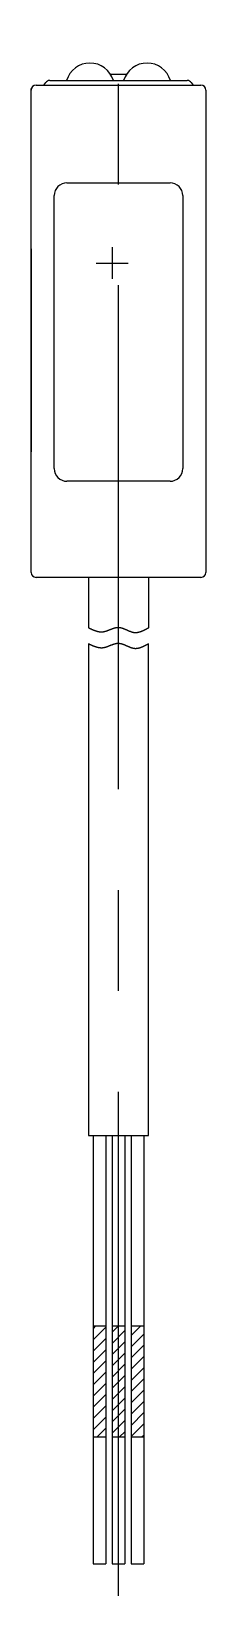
# Model space of a CAD drawing. Extents: x -19 to 104, y -28 to 504.
# Drawn here: x 16 to 27, y 129.6 to 228.2 of the extents above; entities that cross this region are included whole.
import ezdxf

# ---------------------------------------------------------------- set-up
doc = ezdxf.new("R2010")
doc.units = 0
doc.linetypes.add('CENTER', pattern=[50.8, 31.75, -6.35, 6.35, -6.35])
doc.linetypes.add('DASHED', pattern=[19.05, 12.7, -6.35])
doc.layers.get('0').update_dxf_attribs({"linetype": 'CONTINUOUS'})
doc.layers.add('CENTER', color=1, linetype='CONTINUOUS')

msp = doc.modelspace()

# ---------------------------------------------------------------- linework, layer by layer
at = {"color": 7, "linetype": 'CONTINUOUS'}
for p, q in [((16.3, 224.753), (16.8, 224.753)), ((16.8, 224.753), (16.911, 224.919)), ((16.8, 224.753), (26.2, 224.753)), ((17.161, 225.053), (25.839, 225.053)), ((20.989, 225.453), (22.011, 225.453)), ((26.089, 224.919), (26.2, 224.753)), ((26.2, 224.753), (26.7, 224.753)), ((16, 194.153), (16, 224.553)), ((16, 194.053), (16, 224.453)), ((27, 224.453), (27, 194.053)), ((17.45, 200.603), (17.45, 217.803)), ((18.25, 218.603), (24.75, 218.603)), ((25.55, 217.803), (25.55, 200.603)), ((16, 214.453), (16, 201.653)), ((24.75, 199.803), (18.25, 199.803)), ((19.6, 193.753), (16.3, 193.753)), ((19.6, 193.753), (19.6, 190.58)), ((23.4, 193.753), (19.6, 193.753)), ((23.4, 193.753), (23.4, 190.58)), ((26.7, 193.753), (23.4, 193.753)), ((19.6, 189.58), (19.6, 158.6)), ((23.4, 158.6), (23.4, 189.58)), ((19.6, 158.6), (19.9, 158.6)), ((19.6, 158.6), (19.98, 158.6)), ((19.9, 158.6), (20.7, 158.6)), ((19.9, 158.6), (19.9, 146.6)), ((19.98, 158.6), (20.74, 158.6)), ((20.7, 158.6), (21.1, 158.6)), ((20.7, 158.6), (20.7, 146.6)), ((20.74, 158.6), (21.12, 158.6)), ((21.1, 158.6), (21.9, 158.6)), ((21.1, 158.6), (21.1, 146.6)), ((21.12, 158.6), (21.88, 158.6)), ((21.88, 158.6), (22.26, 158.6)), ((21.9, 158.6), (22.3, 158.6)), ((21.9, 158.6), (21.9, 146.6)), ((22.26, 158.6), (23.02, 158.6)), ((22.3, 158.6), (23.1, 158.6)), ((22.3, 158.6), (22.3, 146.6)), ((23.02, 158.6), (23.4, 158.6)), ((23.1, 158.6), (23.4, 158.6)), ((23.1, 158.6), (23.1, 146.6)), ((19.9, 146.6), (19.9, 139.6)), ((19.9, 146.6), (20.7, 146.6)), ((20.7, 146.6), (20.7, 139.6)), ((21.1, 146.6), (21.1, 139.6)), ((21.1, 146.6), (21.9, 146.6)), ((21.9, 146.6), (21.9, 139.6)), ((22.3, 146.6), (22.3, 139.6)), ((22.3, 146.6), (23.1, 146.6)), ((23.1, 146.6), (23.1, 139.6)), ((19.9, 139.6), (19.9, 131.6)), ((19.9, 139.6), (20.7, 139.6)), ((20.7, 139.6), (20.7, 131.6)), ((21.1, 139.6), (21.1, 131.6)), ((21.1, 139.6), (21.9, 139.6)), ((21.9, 139.6), (21.9, 131.6)), ((22.3, 139.6), (22.3, 131.6)), ((22.3, 139.6), (23.1, 139.6)), ((23.1, 139.6), (23.1, 131.6)), ((19.9, 131.6), (20.7, 131.6)), ((21.1, 131.6), (21.9, 131.6)), ((22.3, 131.6), (23.1, 131.6))]:
    msp.add_line(p, q, dxfattribs=at)
at = {"color": 3, "linetype": 'DASHED'}
for p, q in [((21.1, 214.553), (21.1, 212.553)), ((20.1, 213.553), (22.1, 213.553))]:
    msp.add_line(p, q, dxfattribs=at)
at = {"color": 3, "linetype": 'CONTINUOUS'}
for p, q in [((19.9, 146.419), (20.081, 146.6)), ((19.9, 145.711), (20.7, 146.511)), ((21.1, 146.204), (21.496, 146.6)), ((21.1, 145.497), (21.9, 146.297)), ((22.3, 145.99), (22.91, 146.6)), ((22.3, 145.283), (23.1, 146.083)), ((19.9, 145.004), (20.7, 145.804)), ((19.9, 144.297), (20.7, 145.097)), ((21.1, 144.79), (21.9, 145.59)), ((21.1, 144.083), (21.9, 144.883)), ((22.3, 144.576), (23.1, 145.376)), ((19.9, 143.59), (20.7, 144.39)), ((21.1, 143.376), (21.9, 144.176)), ((22.3, 143.869), (23.1, 144.669)), ((22.3, 143.162), (23.1, 143.962)), ((19.9, 142.883), (20.7, 143.683)), ((19.9, 142.176), (20.7, 142.976)), ((21.1, 142.669), (21.9, 143.469)), ((22.3, 142.455), (23.1, 143.255)), ((19.9, 141.469), (20.7, 142.269)), ((21.1, 141.962), (21.9, 142.762)), ((21.1, 141.255), (21.9, 142.055)), ((22.3, 141.748), (23.1, 142.548)), ((19.9, 140.762), (20.7, 141.562)), ((21.1, 140.548), (21.9, 141.348)), ((22.3, 141.04), (23.1, 141.84)), ((22.3, 140.333), (23.1, 141.133)), ((19.9, 140.055), (20.7, 140.855)), ((20.152, 139.6), (20.7, 140.148)), ((21.1, 139.84), (21.9, 140.64)), ((22.3, 139.626), (23.1, 140.426)), ((21.567, 139.6), (21.9, 139.933)), ((22.981, 139.6), (23.1, 139.719))]:
    msp.add_line(p, q, dxfattribs=at)
at = {"color": 3}
for points in [[(19.6, 190.58, 0), (19.617, 190.572, 0), (19.634, 190.564, 0), (19.651, 190.556, 0), (19.669, 190.548, 0), (19.686, 190.54, 0), (19.703, 190.532, 0), (19.72, 190.524, 0), (19.738, 190.516, 0), (19.755, 190.508, 0), (19.772, 190.5, 0), (19.789, 190.493, 0), (19.806, 190.485, 0), (19.823, 190.478, 0), (19.84, 190.47, 0), (19.858, 190.463, 0), (19.875, 190.456, 0), (19.892, 190.448, 0), (19.909, 190.441, 0), (19.926, 190.435, 0), (19.944, 190.428, 0), (19.961, 190.421, 0), (19.978, 190.415, 0), (19.995, 190.408, 0), (20.012, 190.402, 0), (20.029, 190.396, 0), (20.047, 190.391, 0), (20.064, 190.385, 0), (20.081, 190.379, 0), (20.098, 190.374, 0), (20.115, 190.369, 0), (20.133, 190.364, 0), (20.15, 190.36, 0), (20.167, 190.355, 0), (20.184, 190.351, 0), (20.201, 190.347, 0), (20.218, 190.344, 0), (20.236, 190.34, 0), (20.253, 190.337, 0), (20.27, 190.334, 0), (20.287, 190.331, 0), (20.304, 190.329, 0), (20.322, 190.327, 0), (20.339, 190.325, 0), (20.356, 190.324, 0), (20.373, 190.322, 0), (20.39, 190.322, 0), (20.407, 190.321, 0), (20.425, 190.321, 0), (20.442, 190.321, 0), (20.459, 190.321, 0), (20.476, 190.322, 0), (20.493, 190.323, 0), (20.51, 190.325, 0), (20.528, 190.327, 0), (20.545, 190.329, 0), (20.562, 190.331, 0), (20.579, 190.334, 0), (20.596, 190.338, 0), (20.613, 190.341, 0), (20.631, 190.345, 0), (20.648, 190.349, 0), (20.665, 190.354, 0), (20.682, 190.359, 0), (20.699, 190.364, 0), (20.716, 190.369, 0), (20.734, 190.374, 0), (20.751, 190.38, 0), (20.768, 190.386, 0), (20.785, 190.392, 0), (20.802, 190.398, 0), (20.819, 190.404, 0), (20.837, 190.411, 0), (20.854, 190.417, 0), (20.871, 190.424, 0), (20.888, 190.431, 0), (20.905, 190.437, 0), (20.922, 190.444, 0), (20.939, 190.451, 0), (20.957, 190.458, 0), (20.974, 190.465, 0), (20.991, 190.472, 0), (21.008, 190.479, 0), (21.025, 190.486, 0), (21.042, 190.492, 0), (21.059, 190.499, 0), (21.076, 190.506, 0), (21.094, 190.512, 0), (21.111, 190.519, 0), (21.128, 190.525, 0), (21.145, 190.531, 0), (21.162, 190.537, 0), (21.179, 190.543, 0), (21.196, 190.549, 0), (21.213, 190.554, 0), (21.23, 190.56, 0), (21.247, 190.565, 0), (21.265, 190.569, 0), (21.282, 190.574, 0), (21.299, 190.578, 0), (21.316, 190.582, 0), (21.333, 190.586, 0), (21.35, 190.589, 0), (21.367, 190.592, 0), (21.384, 190.595, 0), (21.401, 190.597, 0), (21.418, 190.599, 0), (21.435, 190.6, 0), (21.452, 190.601, 0), (21.469, 190.602, 0), (21.486, 190.602, 0), (21.503, 190.602, 0), (21.52, 190.601, 0), (21.538, 190.6, 0), (21.555, 190.598, 0), (21.572, 190.596, 0), (21.588, 190.594, 0), (21.606, 190.591, 0), (21.623, 190.588, 0), (21.64, 190.585, 0), (21.657, 190.581, 0), (21.674, 190.577, 0), (21.691, 190.572, 0), (21.707, 190.567, 0), (21.724, 190.562, 0), (21.741, 190.557, 0), (21.758, 190.551, 0), (21.775, 190.545, 0), (21.792, 190.539, 0), (21.809, 190.533, 0), (21.826, 190.527, 0), (21.843, 190.52, 0), (21.86, 190.513, 0), (21.877, 190.506, 0), (21.894, 190.499, 0), (21.911, 190.492, 0), (21.928, 190.484, 0), (21.945, 190.477, 0), (21.962, 190.47, 0), (21.979, 190.462, 0), (21.996, 190.455, 0), (22.013, 190.447, 0), (22.03, 190.439, 0), (22.047, 190.432, 0), (22.064, 190.424, 0), (22.08, 190.417, 0), (22.097, 190.409, 0), (22.114, 190.402, 0), (22.131, 190.394, 0), (22.148, 190.387, 0), (22.165, 190.38, 0), (22.182, 190.373, 0), (22.199, 190.366, 0), (22.216, 190.359, 0), (22.233, 190.353, 0), (22.25, 190.346, 0), (22.267, 190.34, 0), (22.283, 190.334, 0), (22.3, 190.328, 0), (22.317, 190.323, 0), (22.334, 190.317, 0), (22.351, 190.313, 0), (22.368, 190.308, 0), (22.385, 190.303, 0), (22.402, 190.299, 0), (22.419, 190.296, 0), (22.436, 190.292, 0), (22.453, 190.289, 0), (22.47, 190.287, 0), (22.486, 190.284, 0), (22.503, 190.283, 0), (22.52, 190.281, 0), (22.537, 190.28, 0), (22.554, 190.279, 0), (22.571, 190.279, 0), (22.588, 190.279, 0), (22.605, 190.28, 0), (22.622, 190.281, 0), (22.639, 190.282, 0), (22.655, 190.284, 0), (22.672, 190.285, 0), (22.689, 190.288, 0), (22.706, 190.29, 0), (22.723, 190.293, 0), (22.74, 190.296, 0), (22.757, 190.3, 0), (22.774, 190.304, 0), (22.791, 190.308, 0), (22.808, 190.312, 0), (22.825, 190.317, 0), (22.842, 190.322, 0), (22.858, 190.327, 0), (22.875, 190.332, 0), (22.892, 190.338, 0), (22.909, 190.344, 0), (22.926, 190.35, 0), (22.943, 190.356, 0), (22.96, 190.363, 0), (22.977, 190.369, 0), (22.994, 190.376, 0), (23.011, 190.383, 0), (23.028, 190.391, 0), (23.045, 190.398, 0), (23.061, 190.406, 0), (23.078, 190.413, 0), (23.095, 190.421, 0), (23.112, 190.429, 0), (23.129, 190.437, 0), (23.146, 190.446, 0), (23.163, 190.454, 0), (23.18, 190.463, 0), (23.197, 190.471, 0), (23.214, 190.48, 0), (23.231, 190.489, 0), (23.248, 190.498, 0), (23.265, 190.507, 0), (23.282, 190.516, 0), (23.299, 190.525, 0), (23.315, 190.534, 0), (23.332, 190.543, 0), (23.349, 190.552, 0), (23.366, 190.561, 0), (23.383, 190.571, 0), (23.4, 190.58, 0)], [(19.6, 189.58, 0), (19.617, 189.572, 0), (19.634, 189.564, 0), (19.651, 189.556, 0), (19.669, 189.548, 0), (19.686, 189.54, 0), (19.703, 189.532, 0), (19.72, 189.524, 0), (19.738, 189.516, 0), (19.755, 189.508, 0), (19.772, 189.5, 0), (19.789, 189.493, 0), (19.806, 189.485, 0), (19.823, 189.478, 0), (19.84, 189.47, 0), (19.858, 189.463, 0), (19.875, 189.456, 0), (19.892, 189.448, 0), (19.909, 189.441, 0), (19.926, 189.435, 0), (19.944, 189.428, 0), (19.961, 189.421, 0), (19.978, 189.415, 0), (19.995, 189.408, 0), (20.012, 189.402, 0), (20.029, 189.396, 0), (20.047, 189.391, 0), (20.064, 189.385, 0), (20.081, 189.379, 0), (20.098, 189.374, 0), (20.115, 189.369, 0), (20.133, 189.364, 0), (20.15, 189.36, 0), (20.167, 189.355, 0), (20.184, 189.351, 0), (20.201, 189.347, 0), (20.218, 189.344, 0), (20.236, 189.34, 0), (20.253, 189.337, 0), (20.27, 189.334, 0), (20.287, 189.331, 0), (20.304, 189.329, 0), (20.322, 189.327, 0), (20.339, 189.325, 0), (20.356, 189.324, 0), (20.373, 189.322, 0), (20.39, 189.322, 0), (20.407, 189.321, 0), (20.425, 189.321, 0), (20.442, 189.321, 0), (20.459, 189.321, 0), (20.476, 189.322, 0), (20.493, 189.323, 0), (20.51, 189.325, 0), (20.528, 189.327, 0), (20.545, 189.329, 0), (20.562, 189.331, 0), (20.579, 189.334, 0), (20.596, 189.338, 0), (20.613, 189.341, 0), (20.631, 189.345, 0), (20.648, 189.349, 0), (20.665, 189.354, 0), (20.682, 189.359, 0), (20.699, 189.364, 0), (20.716, 189.369, 0), (20.734, 189.374, 0), (20.751, 189.38, 0), (20.768, 189.386, 0), (20.785, 189.392, 0), (20.802, 189.398, 0), (20.819, 189.404, 0), (20.837, 189.411, 0), (20.854, 189.417, 0), (20.871, 189.424, 0), (20.888, 189.431, 0), (20.905, 189.437, 0), (20.922, 189.444, 0), (20.939, 189.451, 0), (20.957, 189.458, 0), (20.974, 189.465, 0), (20.991, 189.472, 0), (21.008, 189.479, 0), (21.025, 189.486, 0), (21.042, 189.492, 0), (21.059, 189.499, 0), (21.076, 189.506, 0), (21.094, 189.512, 0), (21.111, 189.519, 0), (21.128, 189.525, 0), (21.145, 189.531, 0), (21.162, 189.537, 0), (21.179, 189.543, 0), (21.196, 189.549, 0), (21.213, 189.554, 0), (21.23, 189.56, 0), (21.247, 189.565, 0), (21.265, 189.569, 0), (21.282, 189.574, 0), (21.299, 189.578, 0), (21.316, 189.582, 0), (21.333, 189.586, 0), (21.35, 189.589, 0), (21.367, 189.592, 0), (21.384, 189.595, 0), (21.401, 189.597, 0), (21.418, 189.599, 0), (21.435, 189.6, 0), (21.452, 189.601, 0), (21.469, 189.602, 0), (21.486, 189.602, 0), (21.503, 189.602, 0), (21.52, 189.601, 0), (21.538, 189.6, 0), (21.555, 189.598, 0), (21.572, 189.596, 0), (21.588, 189.594, 0), (21.606, 189.591, 0), (21.623, 189.588, 0), (21.64, 189.585, 0), (21.657, 189.581, 0), (21.674, 189.577, 0), (21.691, 189.572, 0), (21.707, 189.567, 0), (21.724, 189.562, 0), (21.741, 189.557, 0), (21.758, 189.551, 0), (21.775, 189.545, 0), (21.792, 189.539, 0), (21.809, 189.533, 0), (21.826, 189.527, 0), (21.843, 189.52, 0), (21.86, 189.513, 0), (21.877, 189.506, 0), (21.894, 189.499, 0), (21.911, 189.492, 0), (21.928, 189.484, 0), (21.945, 189.477, 0), (21.962, 189.47, 0), (21.979, 189.462, 0), (21.996, 189.455, 0), (22.013, 189.447, 0), (22.03, 189.439, 0), (22.047, 189.432, 0), (22.064, 189.424, 0), (22.08, 189.417, 0), (22.097, 189.409, 0), (22.114, 189.402, 0), (22.131, 189.394, 0), (22.148, 189.387, 0), (22.165, 189.38, 0), (22.182, 189.373, 0), (22.199, 189.366, 0), (22.216, 189.359, 0), (22.233, 189.353, 0), (22.25, 189.346, 0), (22.267, 189.34, 0), (22.283, 189.334, 0), (22.3, 189.328, 0), (22.317, 189.323, 0), (22.334, 189.317, 0), (22.351, 189.313, 0), (22.368, 189.308, 0), (22.385, 189.303, 0), (22.402, 189.299, 0), (22.419, 189.296, 0), (22.436, 189.292, 0), (22.453, 189.289, 0), (22.47, 189.287, 0), (22.486, 189.284, 0), (22.503, 189.283, 0), (22.52, 189.281, 0), (22.537, 189.28, 0), (22.554, 189.279, 0), (22.571, 189.279, 0), (22.588, 189.279, 0), (22.605, 189.28, 0), (22.622, 189.281, 0), (22.639, 189.282, 0), (22.655, 189.284, 0), (22.672, 189.285, 0), (22.689, 189.288, 0), (22.706, 189.29, 0), (22.723, 189.293, 0), (22.74, 189.296, 0), (22.757, 189.3, 0), (22.774, 189.304, 0), (22.791, 189.308, 0), (22.808, 189.312, 0), (22.825, 189.317, 0), (22.842, 189.322, 0), (22.858, 189.327, 0), (22.875, 189.332, 0), (22.892, 189.338, 0), (22.909, 189.344, 0), (22.926, 189.35, 0), (22.943, 189.356, 0), (22.96, 189.363, 0), (22.977, 189.369, 0), (22.994, 189.376, 0), (23.011, 189.383, 0), (23.028, 189.391, 0), (23.045, 189.398, 0), (23.061, 189.406, 0), (23.078, 189.413, 0), (23.095, 189.421, 0), (23.112, 189.429, 0), (23.129, 189.437, 0), (23.146, 189.446, 0), (23.163, 189.454, 0), (23.18, 189.463, 0), (23.197, 189.471, 0), (23.214, 189.48, 0), (23.231, 189.489, 0), (23.248, 189.498, 0), (23.265, 189.507, 0), (23.282, 189.516, 0), (23.299, 189.525, 0), (23.315, 189.534, 0), (23.332, 189.543, 0), (23.349, 189.552, 0), (23.366, 189.561, 0), (23.383, 189.571, 0), (23.4, 189.58, 0)]]:
    msp.add_polyline3d(points, dxfattribs=at)
at = {"color": 7, "linetype": 'CONTINUOUS'}
for centre, radius, start, end in [((19.7, 224.616), 1.538, 16.53212, 163.46788), ((23.3, 224.616), 1.538, 16.53212, 163.46788), ((16.3, 224.453), 0.3, 90, 180), ((17.161, 224.753), 0.3, 90, 146.30993), ((25.839, 224.753), 0.3, 33.69007, 90), ((26.7, 224.453), 0.3, 0, 90), ((18.25, 217.803), 0.8, 90, 180), ((24.75, 217.803), 0.8, 0, 90), ((18.25, 200.603), 0.8, 180, 270), ((24.75, 200.603), 0.8, 270, 0), ((16.3, 194.053), 0.3, 180, 270), ((26.7, 194.053), 0.3, 270, 0)]:
    msp.add_arc(centre, radius, start, end, dxfattribs=at)
at = {"layer": 'CENTER', "color": 1, "linetype": 'CENTER'}
msp.add_line((21.5, 129.6), (21.5, 228.153), dxfattribs=at)

doc.saveas('drawing.dxf')
